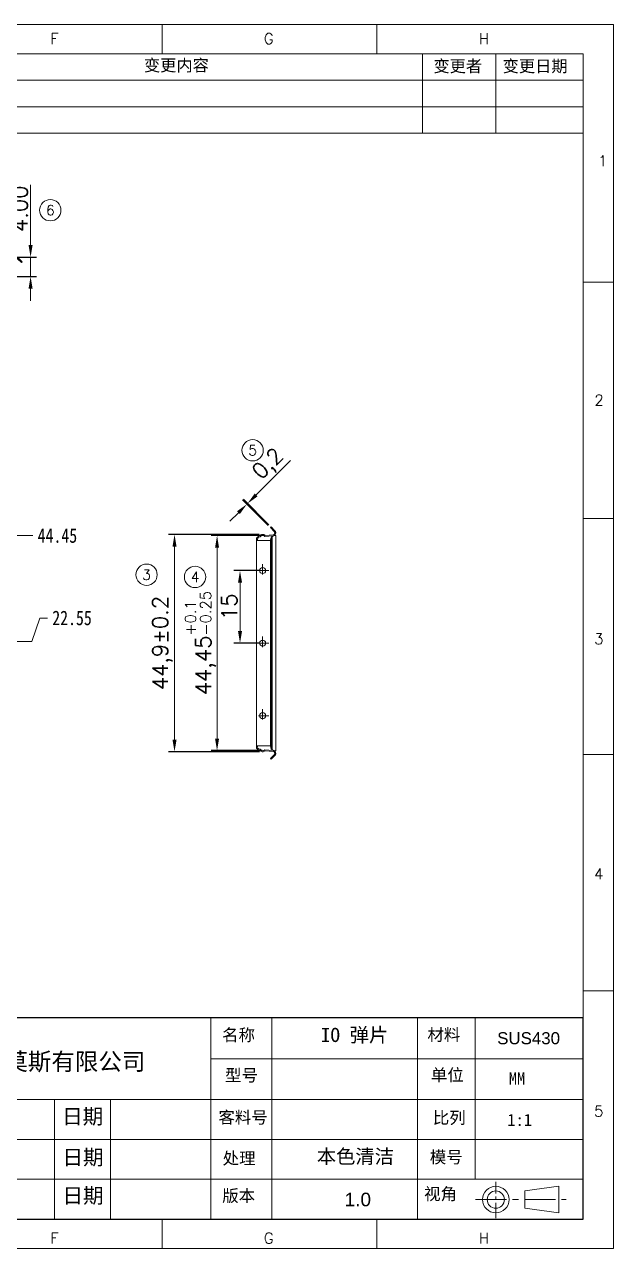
# Model space of a CAD drawing. Header units: millimetres. Extents: x 30573 to 30938, y 711 to 964.
# Drawn here: x 30815.8 to 30937.5, y 711.3 to 964.2 of the extents above; entities that cross this region are included whole.
import ezdxf
from ezdxf.enums import TextEntityAlignment as Align

# ---------------------------------------------------------------- set-up
doc = ezdxf.new("R2010")
doc.units = ezdxf.units.MM
doc.linetypes.add('CENTER', pattern=[50.8, 31.75, -6.35, 6.35, -6.35])
for name, color, linetype, lineweight in [('DIM', 4, 'Continuous', 13), ('from', 7, 'Continuous', 13), ('标注', 130, 'Continuous', 13), ('标注线', 3, 'Continuous', 13)]:
    doc.layers.add(name, color=color, linetype=linetype, lineweight=lineweight)
doc.layers.add('MO', color=7, linetype='Continuous')
doc.styles.add('my', font='', dxfattribs={"width": 0.8})
doc.styles.get("Standard").update_dxf_attribs({"font": 'txt.shx', "bigfont": 'gbcbig.shx'})
doc.styles.add('TXT', font='txt.shx', dxfattribs={"bigfont": 'gbcbig.shx'})
doc.styles.get('my').set_extended_font_data('SimSun')
doc.dimstyles.new('1.0', dxfattribs={"dimtxt": 3, "dimasz": 0.8, "dimexe": 0.5, "dimexo": 0.5, "dimgap": 1, "dimtad": 0, "dimzin": 0, "dimdsep": 46, "dimtxsty": 'my', "dimcen": 0, "dimclrd": 4, "dimclre": 20, "dimclrt": 3, "dimazin": 0, "dimtfac": 1, "dimtofl": 0, "dimtmove": 0, "dimatfit": 3, "dimfxl": 1, "dimtolj": 1, "dimtzin": 0, "dimlwd": -1, "dimlwe": -1, "dimarcsym": 0})
doc.dimstyles.new('2.6', dxfattribs={"dimtxt": 3.2, "dimasz": 2.5, "dimexe": 1.25, "dimexo": 0.625, "dimtad": 1, "dimzin": 1, "dimtxsty": 'Standard', "dimcen": 2.5, "dimclrd": 5, "dimclre": 4, "dimclrt": 6, "dimazin": 0, "dimtfac": 1, "dimtmove": 0, "dimatfit": 3, "dimfxl": 1, "dimlwd": 15, "dimarcsym": 0})
doc.dimstyles.new('2.8', dxfattribs={"dimtxt": 3.2, "dimasz": 2.5, "dimexe": 1.25, "dimexo": 0.625, "dimtad": 1, "dimtxsty": 'Standard', "dimcen": 0, "dimclrd": 256, "dimclre": 256, "dimclrt": 6, "dimazin": 0, "dimtfac": 1, "dimtmove": 0, "dimatfit": 3, "dimfxl": 1, "dimlwd": 15, "dimarcsym": 0})

# ---------------------------------------------------------------- blocks, each defined once
blk = doc.blocks.new('*D4')
at = {"layer": 'Defpoints', "color": 0, "transparency": 16777216}
for p in [(30866.33, -16169.96), (31025.63, -16169.96), (31025.63, -16194.1)]:
    blk.add_point(p, dxfattribs=at)
at = {"layer": '标注', "color": 4, "lineweight": -2, "transparency": 16777216}
for p, q in [((30866.33, -16170.59), (30866.33, -16195.35)), ((31025.63, -16170.59), (31025.63, -16195.35))]:
    blk.add_line(p, q, dxfattribs=at)
at = {"layer": '标注', "color": 5, "lineweight": 15, "transparency": 16777216}
blk.add_line((30868.83, -16194.1), (31023.13, -16194.1), dxfattribs=at)
at = {"layer": '标注', "color": 5, "transparency": 16777216}
for points in [[(30868.83, -16193.68), (30868.83, -16194.52), (30866.33, -16194.1)], [(31023.13, -16193.68), (31023.13, -16194.52), (31025.63, -16194.1)]]:
    blk.add_solid(points, dxfattribs=at)
at = {"layer": '标注', "color": 6, "lineweight": 0, "transparency": 16777216, "insert": (30945.98, -16191.87), "char_height": 3.2, "attachment_point": 5}
blk.add_mtext('{\\Ftxt.shx|c0;159.2%%p0.2}', dxfattribs=at)
blk = doc.blocks.new('*D5')
at = {"layer": 'Defpoints', "color": 0, "transparency": 16777216}
for p in [(30866.5, -16169.36), (31025.26, -16169.44), (31025.26, -16182.13)]:
    blk.add_point(p, dxfattribs=at)
at = {"layer": '标注', "lineweight": -2, "transparency": 16777216}
for p, q in [((30866.5, -16169.99), (30866.5, -16183.38)), ((31025.26, -16170.07), (31025.26, -16183.38))]:
    blk.add_line(p, q, dxfattribs=at)
at = {"layer": '标注', "lineweight": 15, "transparency": 16777216}
blk.add_line((30869, -16182.13), (31022.76, -16182.13), dxfattribs=at)
at = {"layer": '标注', "transparency": 16777216}
for points in [[(30869, -16181.71), (30869, -16182.54), (30866.5, -16182.13)], [(31022.76, -16181.71), (31022.76, -16182.54), (31025.26, -16182.13)]]:
    blk.add_solid(points, dxfattribs=at)
at = {"layer": '标注', "color": 6, "lineweight": 0, "transparency": 16777216, "insert": (30945.88, -16178.68), "char_height": 3.2, "attachment_point": 5}
blk.add_mtext('158,75{\\H0.7x;\\S+0.1^ -0.25;}', dxfattribs=at)
blk = doc.blocks.new('*D6')
at = {"layer": 'Defpoints', "color": 0, "transparency": 16777216}
for p in [(31025.44, -16167.18), (31028.92, -16167.18), (31024.38, -16171.18)]:
    blk.add_point(p, dxfattribs=at)
at = {"layer": '标注', "lineweight": 15, "transparency": 16777216}
for p, q in [((31028.92, -16164.68), (31028.92, -16152.22)), ((31028.92, -16171.18), (31028.92, -16167.18)), ((31028.92, -16173.68), (31028.92, -16176.18))]:
    blk.add_line(p, q, dxfattribs=at)
at = {"layer": '标注', "lineweight": -2, "transparency": 16777216}
for p, q in [((31026.06, -16167.18), (31030.17, -16167.18)), ((31025.01, -16171.18), (31030.17, -16171.18))]:
    blk.add_line(p, q, dxfattribs=at)
at = {"layer": '标注', "transparency": 16777216}
for points in [[(31028.5, -16164.68), (31029.34, -16164.68), (31028.92, -16167.18)], [(31028.5, -16173.68), (31029.34, -16173.68), (31028.92, -16171.18)]]:
    blk.add_solid(points, dxfattribs=at)
at = {"layer": '标注', "color": 6, "lineweight": 0, "transparency": 16777216, "insert": (31026.69, -16157.2), "char_height": 3.2, "attachment_point": 5, "rotation": 90}
blk.add_mtext('4.00', dxfattribs=at)
blk = doc.blocks.new('*D8')
at = {"layer": 'Defpoints', "color": 0, "transparency": 16777216}
for p in [(31074.07, -16212.21), (31055.91, -16257.11), (31074.13, -16257.11)]:
    blk.add_point(p, dxfattribs=at)
at = {"layer": '标注', "color": 4, "lineweight": -2, "transparency": 16777216}
for p, q in [((31073.44, -16212.21), (31054.66, -16212.21)), ((31073.51, -16257.11), (31054.66, -16257.11))]:
    blk.add_line(p, q, dxfattribs=at)
at = {"layer": '标注', "color": 5, "lineweight": 15, "transparency": 16777216}
blk.add_line((31055.91, -16214.71), (31055.91, -16254.61), dxfattribs=at)
at = {"layer": '标注', "color": 5, "transparency": 16777216}
for points in [[(31055.5, -16214.71), (31056.33, -16214.71), (31055.91, -16212.21)], [(31055.5, -16254.61), (31056.33, -16254.61), (31055.91, -16257.11)]]:
    blk.add_solid(points, dxfattribs=at)
at = {"layer": '标注', "color": 6, "lineweight": 0, "transparency": 16777216, "insert": (31053.42, -16234.66), "char_height": 3.2, "attachment_point": 5, "rotation": 90}
blk.add_mtext('44,9{\\Ftxt.shx|c0;%%p0.2}', dxfattribs=at)
blk = doc.blocks.new('*D9')
at = {"layer": 'Defpoints', "color": 0, "transparency": 16777216}
for p in [(31074.13, -16219.67), (31069.45, -16234.67), (31074.13, -16234.67)]:
    blk.add_point(p, dxfattribs=at)
at = {"layer": '标注', "color": 4, "lineweight": -2, "transparency": 16777216}
for p, q in [((31073.51, -16219.67), (31068.2, -16219.67)), ((31073.51, -16234.67), (31068.2, -16234.67))]:
    blk.add_line(p, q, dxfattribs=at)
at = {"layer": '标注', "color": 5, "lineweight": 15, "transparency": 16777216}
blk.add_line((31069.45, -16222.17), (31069.45, -16232.17), dxfattribs=at)
at = {"layer": '标注', "color": 5, "transparency": 16777216}
for points in [[(31069.04, -16222.17), (31069.87, -16222.17), (31069.45, -16219.67)], [(31069.04, -16232.17), (31069.87, -16232.17), (31069.45, -16234.67)]]:
    blk.add_solid(points, dxfattribs=at)
at = {"layer": '标注', "color": 6, "lineweight": 0, "transparency": 16777216, "insert": (31067.23, -16227.17), "char_height": 3.2, "attachment_point": 5, "rotation": 90}
blk.add_mtext('15', dxfattribs=at)
blk = doc.blocks.new('*D11')
at = {"layer": 'Defpoints', "color": 0, "transparency": 16777216}
for p in [(31071.02, -16205.81), (31075.73, -16210.8), (31075.87, -16210.66)]:
    blk.add_point(p, dxfattribs=at)
at = {"layer": '标注', "lineweight": 15, "transparency": 16777216}
for p, q in [((31072.79, -16204.04), (31079.92, -16196.91)), ((31069.11, -16207.72), (31067.35, -16209.48)), ((31070.88, -16205.95), (31071.02, -16205.81))]:
    blk.add_line(p, q, dxfattribs=at)
at = {"layer": '标注', "lineweight": -2, "transparency": 16777216}
for p, q in [((31075.29, -16210.36), (31070, -16205.06)), ((31075.43, -16210.22), (31070.14, -16204.92))]:
    blk.add_line(p, q, dxfattribs=at)
at = {"layer": '标注', "transparency": 16777216}
for points in [[(31072.5, -16203.74), (31073.09, -16204.33), (31071.02, -16205.81)], [(31068.82, -16207.42), (31069.41, -16208.01), (31070.88, -16205.95)]]:
    blk.add_solid(points, dxfattribs=at)
at = {"layer": '标注', "color": 6, "lineweight": 0, "transparency": 16777216, "insert": (31075.48, -16197.83), "char_height": 3.2, "attachment_point": 5, "rotation": 45}
blk.add_mtext('0,2', dxfattribs=at)
blk = doc.blocks.new('*D10')
at = {"layer": 'Defpoints', "color": 0, "transparency": 16777216}
for p in [(31064.71, -16212.43), (31074.67, -16212.43), (31074.67, -16256.88)]:
    blk.add_point(p, dxfattribs=at)
at = {"layer": '标注', "lineweight": -2, "transparency": 16777216}
for p, q in [((31074.04, -16212.43), (31063.46, -16212.43)), ((31074.04, -16256.88), (31063.46, -16256.88))]:
    blk.add_line(p, q, dxfattribs=at)
at = {"layer": '标注', "lineweight": 15, "transparency": 16777216}
blk.add_line((31064.71, -16254.38), (31064.71, -16214.93), dxfattribs=at)
at = {"layer": '标注', "transparency": 16777216}
for points in [[(31064.29, -16214.93), (31065.12, -16214.93), (31064.71, -16212.43)], [(31064.29, -16254.38), (31065.12, -16254.38), (31064.71, -16256.88)]]:
    blk.add_solid(points, dxfattribs=at)
at = {"layer": '标注', "color": 6, "lineweight": 0, "transparency": 16777216, "insert": (31061.26, -16234.66), "char_height": 3.2, "attachment_point": 5, "rotation": 90}
blk.add_mtext('44,45{\\H0.7x;\\S+0.1^ -0.25;}', dxfattribs=at)
blk = doc.blocks.new('*D52')
at = {"layer": 'Defpoints', "color": 0, "transparency": 16777216}
for p in [(30820.51, 841.55), (30789.3, 836.67), (30654.72, 814.12)]:
    blk.add_point(p, dxfattribs=at)
at = {"layer": 'DIM', "color": 20, "transparency": 16777216}
for p, q in [((30817.31, 836.67), (30818.91, 841.55)), ((30818.91, 841.55), (30820.51, 841.55)), ((30789.8, 836.67), (30817.31, 836.67))]:
    blk.add_line(p, q, dxfattribs=at)
at = {"layer": 'DIM', "color": 3, "transparency": 16777216, "insert": (30825.6, 841.55), "char_height": 3, "attachment_point": 5, "style": 'my'}
blk.add_mtext('\\A1;22.55', dxfattribs=at)
blk = doc.blocks.new('*D46')
at = {"layer": 'Defpoints', "color": 0, "transparency": 16777216}
for p in [(30813.47, 858.57), (30817.48, 858.57), (30654.72, 814.12)]:
    blk.add_point(p, dxfattribs=at)
at = {"layer": 'DIM', "color": 20, "transparency": 16777216}
blk.add_line((30813.97, 858.57), (30817.48, 858.57), dxfattribs=at)
at = {"layer": 'DIM', "color": 3, "transparency": 16777216, "insert": (30822.58, 858.57), "char_height": 3, "attachment_point": 5, "style": 'my'}
blk.add_mtext('\\A1;44.45', dxfattribs=at)
blk = doc.blocks.new('A$C4F1D4D83')
at = {"layer": 'from', "color": 4, "lineweight": 0}
for centre in [(23.006, 13.72), (-78.825, -7.434), (-80.18, -19.027)]:
    blk.add_circle(centre, 2.205, dxfattribs=at)
at = {"layer": 'MO', "lineweight": 0}
for p, q in [((-144.418, 3.837), (-145.213, 3.041)), ((-145.213, 3.041), (-145.072, 2.9)), ((-144.276, 3.696), (-145.072, 2.9)), ((-143.453, 1.832), (-143.595, 3.448)), ((-143.465, 3.9), (-143.465, 4.013)), ((13.871, 4.013), (-143.465, 4.013)), ((-143.246, 1.753), (-143.396, 3.465)), ((-142.465, 2.9), (-139.223, 2.9)), ((-142.465, 2.9), (-124.44, 2.9)), ((-142.413, 0), (-142.413, 2.9)), ((-124.44, 2.9), (14.439, 2.9)), ((16.002, 4.013), (9.717, 4.013)), ((14.387, 0), (14.387, 2.9)), ((15.22, 1.753), (15.369, 3.465)), ((15.427, 1.832), (15.569, 3.448)), ((15.439, 3.9), (15.439, 4.013)), ((16.25, 3.696), (17.045, 2.9)), ((16.391, 3.837), (17.187, 3.041)), ((17.187, 3.041), (17.045, 2.9)), ((-143.154, 0.702), (-143.162, 0.791)), ((-142.606, 0), (14.58, 0)), ((15.128, 0.702), (15.135, 0.791))]:
    blk.add_line(p, q, dxfattribs=at)
at = {"layer": 'MO', "lineweight": 0, "ltscale": 0.05}
for p, q in [((-143.225, 3.25), (15.198, 3.25)), ((-143.225, 3.05), (15.198, 3.05))]:
    blk.add_line(p, q, dxfattribs=at)
at = {"layer": 'MO', "lineweight": 0}
for centre in [(-134.013, 1.3), (-114.013, 1.3), (-94.013, 1.3), (-74.013, 1.3), (-54.013, 1.3), (-34.013, 1.568), (-14.013, 1.568), (5.987, 1.568)]:
    blk.add_circle(centre, 0.623, dxfattribs=at)
for centre, radius, start, end in [((-143.993, 3.413), 0.6, 5, 135), ((-143.993, 3.413), 0.4, 5, 135), ((-142.465, 3.9), 1, 180, 270), ((14.439, 3.9), 1, 270, 0), ((15.967, 3.413), 0.6, 45, 175), ((15.967, 3.413), 0.4, 45, 175), ((-142.883, 1.3), 0.78, 136.99233, 233.01157), ((-142.883, 1.3), 0.58, 128.7041, 241.2959), ((-142.606, 0.75), 0.75, 185.58797, 284.90035), ((-142.606, 0.75), 0.55, 185, 290.52669), ((14.58, 0.75), 0.55, 249.47331, 355), ((14.58, 0.75), 0.75, 255.09965, 354.41203), ((14.857, 1.3), 0.58, 298.7041, 51.2959), ((14.857, 1.3), 0.78, 306.98843, 43.00767)]:
    blk.add_arc(centre, radius, start, end, dxfattribs=at)
at = {"layer": 'from', "color": 6, "lineweight": 0, "style": 'TXT'}
for s, p in [('6', (23.006, 13.72)), ('2', (-78.825, -7.434)), ('1', (-80.18, -19.027))]:
    blk.add_text(s, height=2.1, dxfattribs=at).set_placement(p, align=Align.MIDDLE)
at = {"layer": '标注', "lineweight": 0}
dim = blk.add_linear_dim(base=(18.922, 4.013), p1=(14.387, 0.013), p2=(15.439, 4.013), angle=90, text='4.00', dimstyle='2.8', dxfattribs=at)
dim.commit()
dim.dimension.update_dxf_attribs({"geometry": '*D6', "text_midpoint": (18.922, 13.993), "dimtype": 128, "insert": (-31009.998, 16171.196)})
dim = blk.add_linear_dim(base=(15.631, -22.903), p1=(-143.663, 1.232), p2=(15.631, 1.232), text='{\\Ftxt.shx|c0;159.2%%p0.2}', dimstyle='2.6', override={"dimfxl": 1.25}, dxfattribs=at)
dim.commit()
dim.dimension.update_dxf_attribs({"geometry": '*D4', "text_midpoint": (-64.016, -22.903), "dimtype": 128, "insert": (-31009.998, 16171.196)})
dim = blk.add_linear_dim(base=(15.26, -10.931), p1=(-143.493, 1.832), p2=(15.26, 1.753), text='<>{\\H0.7x;\\S+0.1^ -0.25;}', dimstyle='2.8', dxfattribs=at)
dim.commit()
dim.dimension.update_dxf_attribs({"geometry": '*D5', "text_midpoint": (-64.117, -10.931), "dimtype": 128, "insert": (-31009.998, 16171.196)})
blk = doc.blocks.new('A$C46EB61D2')
at = {"layer": 'from', "color": 4, "lineweight": 0}
for centre in [(2.605, 39.845), (-19.325, 14.131), (-9.295, 13.682)]:
    blk.add_circle(centre, 2.205, dxfattribs=at)
at = {"layer": 'MO', "lineweight": 0}
for p, q in [((6.421, 24.007), (6.279, 23.865)), ((7.075, 23.07), (6.279, 23.865)), ((7.216, 23.211), (6.421, 24.007)), ((3.394, 0.007), (3.394, 21.381)), ((3.394, 21.207), (6.279, 21.207)), ((4.082, 21.947), (4.171, 21.955)), ((5.132, 22.039), (6.844, 22.189)), ((5.212, 22.247), (6.827, 22.388)), ((6.279, -21.245), (6.279, 21.258)), ((7.279, 22.258), (7.392, 22.258)), ((7.392, -22.245), (7.392, 22.258)), ((3.379, -21.386), (3.379, -0.012)), ((3.379, -21.193), (6.279, -21.193)), ((4.082, -21.934), (4.171, -21.942)), ((5.132, -22.026), (6.844, -22.176)), ((5.212, -22.234), (6.827, -22.375)), ((7.279, -22.245), (7.392, -22.245)), ((7.075, -23.056), (6.279, -23.852)), ((6.421, -23.993), (6.279, -23.852)), ((7.216, -23.198), (6.421, -23.993))]:
    blk.add_line(p, q, dxfattribs=at)
at = {"layer": 'MO', "lineweight": 0, "ltscale": 0.05}
for p, q in [((6.432, -22.007), (6.432, 21.789)), ((6.632, 0.257), (6.632, 22.02)), ((6.632, -22.007), (6.632, 0.276))]:
    blk.add_line(p, q, dxfattribs=at)
at = {"layer": 'MO', "lineweight": 0, "ltscale": 0.1}
for p, q in [((4.679, 14.19), (4.679, 16.344)), ((5.924, 15), (3.841, 15)), ((5.924, 0), (3.841, 0)), ((4.679, -0.81), (4.679, 1.344)), ((5.924, -15), (3.841, -15)), ((4.679, -15.81), (4.679, -13.656))]:
    blk.add_line(p, q, dxfattribs=at)
at = {"layer": 'MO', "lineweight": 0}
for centre in [(4.679, 15), (4.679, 0), (4.679, -15)]:
    blk.add_circle(centre, 0.623, dxfattribs=at)
for centre, radius, start, end in [((6.792, 22.787), 0.4, 275, 45), ((6.792, 22.787), 0.6, 275, 45), ((4.129, 21.399), 0.75, 95.58797, 194.90035), ((4.129, 21.399), 0.55, 95, 200.52669), ((4.679, 21.677), 0.78, 46.99233, 143.01157), ((4.679, 21.677), 0.58, 38.7041, 151.2959), ((7.279, 21.258), 1, 90, 180), ((4.129, -21.386), 0.75, 165.09965, 264.41203), ((4.129, -21.386), 0.55, 159.47331, 265), ((4.679, -21.663), 0.78, 216.98843, 313.00767), ((4.679, -21.663), 0.58, 208.7041, 321.2959), ((7.279, -21.245), 1, 180, 270), ((6.792, -22.774), 0.4, 315, 85), ((6.792, -22.774), 0.6, 315, 85)]:
    blk.add_arc(centre, radius, start, end, dxfattribs=at)
at = {"layer": 'from', "color": 6, "lineweight": 0, "style": 'TXT'}
for s, p in [('5', (2.605, 39.845)), ('3', (-19.325, 14.131)), ('4', (-9.295, 13.682))]:
    blk.add_text(s, height=2.1, dxfattribs=at).set_placement(p, align=Align.MIDDLE)
at = {"layer": '标注', "lineweight": 0}
dim = blk.add_aligned_dim(p1=(6.279, 23.865), p2=(6.421, 24.007), distance=6.861, dimstyle='2.8', dxfattribs=at)
dim.commit()
dim.dimension.update_dxf_attribs({"geometry": '*D11', "text_midpoint": (6.022, 36.835), "insert": (-31069.454, 16234.666)})
dim = blk.add_linear_dim(base=(-13.539, -22.443), p1=(4.611, 22.454), p2=(4.679, -22.443), angle=90, text='<>{\\Ftxt.shx|c0;%%p0.2}', dimstyle='2.6', override={"dimfxl": 1.25}, dxfattribs=at)
dim.commit()
dim.dimension.update_dxf_attribs({"geometry": '*D8', "text_midpoint": (-13.539, 0.005), "dimtype": 128, "insert": (-31069.454, 16234.666)})
dim = blk.add_linear_dim(base=(-4.748, 22.232), p1=(5.212, -22.219), p2=(5.212, 22.232), angle=90, text='<>{\\H0.7x;\\S+0.1^ -0.25;}', dimstyle='2.8', dxfattribs=at)
dim.commit()
dim.dimension.update_dxf_attribs({"geometry": '*D10', "text_midpoint": (-4.748, 0.007), "dimtype": 128, "insert": (-31069.454, 16234.666)})
dim = blk.add_linear_dim(base=(0, 0), p1=(4.679, 15), p2=(4.679, 0), angle=90, dimstyle='2.6', override={"dimfxl": 1.25}, dxfattribs=at)
dim.commit()
dim.dimension.update_dxf_attribs({"geometry": '*D9', "text_midpoint": (-2.225, 7.5), "insert": (-31069.454, 16234.666)})

msp = doc.modelspace()

# ---------------------------------------------------------------- linework, layer by layer
at = {"color": 0, "lineweight": 20}
for p, q in [((30573.188, 964.195), (30937.548, 964.195)), ((30844.215, 964.195), (30844.215, 958.11)), ((30888.638, 964.195), (30888.638, 958.11)), ((30937.548, 964.195), (30937.548, 711.263)), ((30579.497, 958.11), (30931.24, 958.11)), ((30931.24, 958.11), (30837.549, 958.11)), ((30931.24, 958.11), (30848.119, 958.11)), ((30898.05, 941.759), (30898.05, 958.11)), ((30913.25, 941.759), (30913.25, 958.11)), ((30931.24, 958.11), (30931.24, 755.876)), ((30931.24, 958.11), (30931.24, 913.393)), ((30931.24, 941.759), (30931.24, 958.11)), ((30931.24, 952.66), (30779.088, 952.66)), ((30931.24, 947.21), (30779.088, 947.21)), ((30931.24, 941.759), (30779.088, 941.759)), ((30931.24, 910.917), (30937.548, 910.917)), ((30931.24, 862.125), (30937.548, 862.125)), ((30931.24, 813.334), (30937.548, 813.334)), ((30931.24, 764.542), (30937.548, 764.542)), ((30854.291, 758.954), (30854.291, 717.348)), ((30866.912, 758.954), (30866.912, 717.348)), ((30896.999, 758.954), (30896.999, 717.348)), ((30908.973, 758.853), (30908.973, 725.586)), ((30931.24, 759.418), (30931.24, 717.348)), ((30854.291, 750.445), (30931.24, 750.445)), ((30794.968, 742.061), (30931.24, 742.061)), ((30821.967, 742.061), (30821.967, 717.348)), ((30833.528, 742.061), (30833.528, 717.348)), ((30794.968, 733.823), (30931.24, 733.823)), ((30794.968, 725.586), (30889.19, 725.586)), ((30889.19, 725.586), (30931.24, 725.586)), ((30919.224, 723.16), (30926.268, 724.121)), ((30926.268, 724.121), (30926.268, 721.374)), ((30919.224, 721.374), (30919.224, 723.16)), ((30919.224, 721.374), (30919.224, 719.589)), ((30926.268, 718.627), (30926.268, 721.374)), ((30919.224, 719.589), (30926.268, 718.627)), ((30753.597, 717.348), (30930.733, 717.348)), ((30844.215, 711.263), (30844.215, 717.348)), ((30877.593, 717.348), (30931.24, 717.348)), ((30888.638, 711.263), (30888.638, 717.348)), ((30573.188, 711.263), (30937.548, 711.263))]:
    msp.add_line(p, q, dxfattribs=at)
at = {"color": 0, "linetype": 'CENTER', "lineweight": 20, "ltscale": 0.1}
msp.add_line((30913.21, 717.555), (30913.21, 725.018), dxfattribs=at)
at = {"color": 0, "linetype": 'CENTER', "lineweight": 20, "ltscale": 0.2}
msp.add_line((30909.042, 721.374), (30927.784, 721.374), dxfattribs=at)
at = {"color": 0, "lineweight": 20}
msp.add_lwpolyline([(30931.24, 941.759), (30779.088, 941.759), (30779.088, 958.11), (30931.24, 958.11)], close=True, dxfattribs=at)
msp.add_lwpolyline([(30794.968, 717.348), (30931.24, 717.348), (30931.24, 758.954), (30794.968, 758.954)], close=True)
for radius in [2.747, 1.785]:
    msp.add_circle((30913.21, 721.374), radius, dxfattribs=at)

# ---------------------------------------------------------------- block references
for name, p in [('A$C4F1D4D83', (30798.107, 912.103)), ('A$C46EB61D2', (30860.329, 836.358))]:
    msp.add_blockref(name, p)

# ---------------------------------------------------------------- texts
for s, p in [('F', (30821.114, 960.13)), ('G', (30865.248, 960.144)), ('H', (30909.706, 960.13)), ('1', (30934.334, 934.884)), ('2', (30933.591, 885.432)), ('3', (30933.543, 836.125)), ('4', (30933.553, 787.555)), ('5', (30933.537, 738.533)), ('F', (30821.114, 712.274)), ('G', (30865.248, 712.288)), ('H', (30909.706, 712.274))]:
    msp.add_text(s, height=2.244, dxfattribs=at).set_placement(p)
at = {"color": 0, "lineweight": 20, "attachment_point": 1}
for s, insert, char_height, width in [('{\\fSimSun|b0|i0|c134|p54;变更内容}', (30840.48, 956.992), 2.45653, 29.00369), ('{\\fSimSun|b0|i0|c134|p54;变更者}', (30900.315, 956.821), 2.45653, 29.00369), ('{\\fSimSun|b0|i0|c134|p54;变更日期}', (30914.635, 956.821), 2.45653, 28.03369), ('{\\fSimSun|b0|i0|c134|p54;名称}', (30856.616, 756.642), 2.49714, 8.67567), ('{\\fSimSun|b0|i0|c134|p54;材料}', (30899.074, 756.692), 2.49714, 8.67567), ('{\\fSimSun|b0|i0|c134|p54;单位}', (30899.786, 748.387), 2.49714, 8.67567), ('{\\fSimSun|b0|i0|c134|p54;型号}', (30857.224, 748.308), 2.49714, 8.67567), ('{\\fNSimSun|b0|i0|c134|p49;MM}', (30915.893, 747.642), 2.49714, 8.67567), ('{\\fSimSun|b0|i0|c134|p54;日期}', (30823.541, 740.119), 3.12143, 10.84459), ('{\\fSimSun|b0|i0|c134|p54;客料号}', (30855.856, 739.612), 2.49714, 11.44944), ('{\\fSimSun|b0|i0|c134|p54;比列}', (30900.175, 739.543), 2.49714, 8.67567), ('{\\fNSimSun|b0|i0|c134|p49;1:1}', (30915.597, 739.088), 2.49714, 8.67567), ('{\\fSimSun|b0|i0|c134|p54;日期}', (30823.605, 731.675), 3.12143, 10.84459), ('{\\fSimSun|b0|i0|c134|p54;处理}', (30856.73, 731.167), 2.49714, 8.67567), ('{\\fSimSun|b0|i0|c134|p54;模号}', (30899.565, 731.4), 2.49714, 8.67567), ('{\\fSimSun|b0|i0|c134|p54;日期}', (30823.605, 723.754), 3.12143, 10.84459), ('{\\fSimSun|b0|i0|c134|p54;版本}', (30856.652, 723.424), 2.49714, 8.67567), ('{\\fSimSun|b0|i0|c134|p54;视角}', (30898.378, 723.796), 2.49714, 8.67567)]:
    msp.add_mtext(s, dxfattribs=dict(at, insert=insert, char_height=char_height, width=width))
at = {"color": 3, "insert": (30797.063, 751.674), "char_height": 4.97968, "width": 78.94455, "attachment_point": 1}
msp.add_mtext('{\\fSimSun|b0|i0|c134|p54;\\H0.7146x;\\C256;深圳万莫斯有限公司}', dxfattribs=at)
at = {"layer": '标注线', "attachment_point": 1}
for s, insert, char_height, width in [('{\\fSimSun|b0|i0|c134|p54;\\C3;IO 弹片}', (30877.031, 756.863), 2.9264, 20.52532), ('{\\fArial|b0|i0|c0|p32;\\C3;SUS430}', (30913.495, 755.97), 2.49716, 8.67572), ('{\\fSimSun|b0|i0|c134|p54;\\C3;本色清洁}', (30876.2, 731.768), 2.92643, 19.33839), ('{\\fArial|b0|i0|c0|p32;1.0}', (30881.959, 722.801), 2.8093, 9.76018)]:
    msp.add_mtext(s, dxfattribs=dict(at, insert=insert, char_height=char_height, width=width))

# ---------------------------------------------------------------- dimensions: what is measured, and where the dimension line sits
at = {"layer": 'DIM'}
for feature_location, offset, picture, middle in [((30813.469, 858.571), (4.008, 0), '*D46', (30822.577, 858.571)), ((30789.304, 836.671), (31.202, 4.88), '*D52', (30825.601, 841.551))]:
    dim = msp.add_ordinate_dim(feature_location=feature_location, offset=offset, dtype=0, origin=(30654.719, 814.121), dimstyle='1.0', dxfattribs=at)
    dim.commit()
    dim.dimension.update_dxf_attribs({"geometry": picture, "text_midpoint": middle})

doc.saveas('drawing.dxf')
